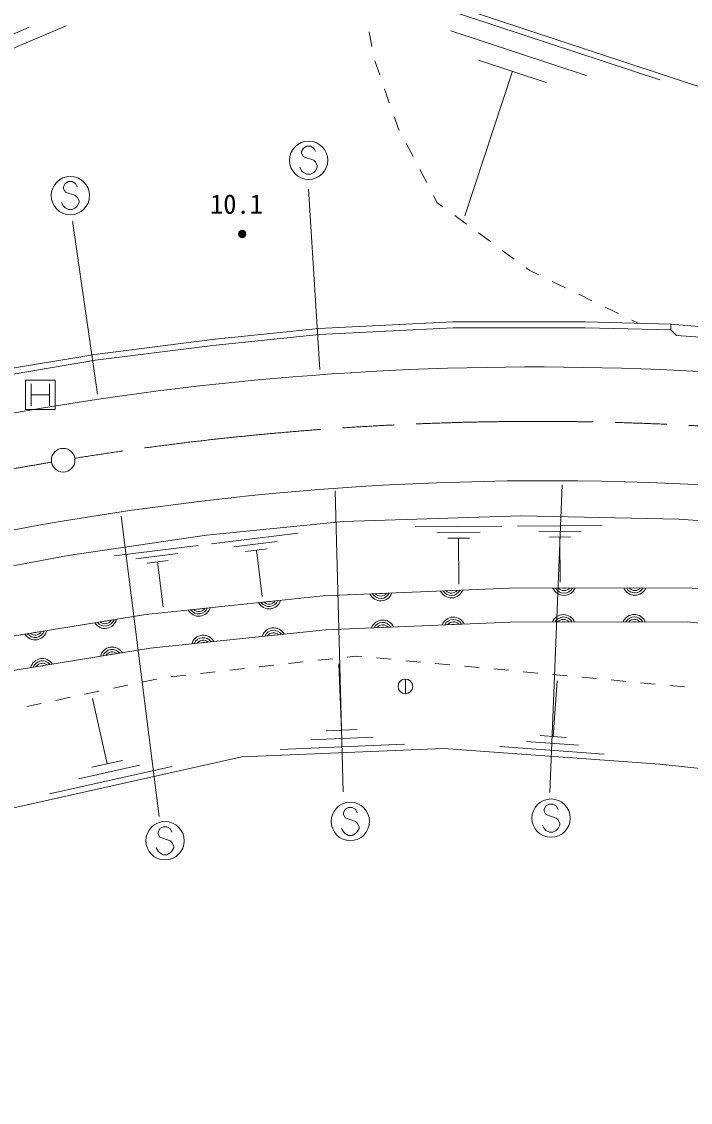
# Model space of a CAD drawing. Units: millimetres, scale not verified. Extents: x 40000 to 680000, y 20000 to 380000.
# Drawn here: x 167311 to 212676, y 269034 to 342292 of the extents above; entities that cross this region are included whole.
import ezdxf
from ezdxf.enums import TextEntityAlignment as Align

# ---------------------------------------------------------------- set-up
doc = ezdxf.new("R2010")
doc.units = ezdxf.units.MM
doc.header["$LTSCALE"] = 1000
doc.linetypes.add('CHAIN', pattern=[18.5, 12, -1.5, 3.5, -1.5])
for name, color, linetype, lineweight in [('M-BGD', 7, 'Continuous', 13), ('M-BMK', 2, 'CHAIN', 13), ('M-BMK-SRVR', 3, 'Continuous', 13), ('M-STR-STRC', 7, 'Continuous', 13), ('M-STR-STRD', 7, 'Continuous', 13)]:
    doc.layers.add(name, color=color, linetype=linetype, lineweight=lineweight)
doc.styles.add('ＭＳ ゴシック', font='')
doc.styles.get('ＭＳ ゴシック').set_extended_font_data('MS Gothic')

msp = doc.modelspace()

# ---------------------------------------------------------------- linework, layer by layer
at = {"layer": 'M-BGD'}
for p, q in [((192232, 344407), (210596, 338335)), ((167830, 341921), (157257, 337237)), ((190887, 341593), (191075, 340611)), ((196418, 341664), (205600, 338629)), ((191273, 339632), (191600, 338687)), ((198309, 339681), (202900, 338163)), ((200605, 338922), (197366, 329128)), ((191926, 337741), (192252, 336796)), ((192579, 335851), (192848, 335072)), ((192848, 335072), (192930, 334916)), ((193396, 334031), (193861, 333146)), ((194327, 332262), (194793, 331377)), ((195259, 330492), (195508, 330018)), ((195508, 330018), (195883, 329743)), ((196689, 329152), (197496, 328561)), ((198302, 327970), (199109, 327379)), ((199916, 326788), (200722, 326197)), ((201529, 325606), (201793, 325412)), ((201793, 325412), (202398, 325118)), ((203298, 324682), (204197, 324245)), ((205097, 323808), (205996, 323372)), ((206896, 322935), (207796, 322498)), ((208695, 322062), (209139, 321846)), ((194008, 308043), (199883, 308087)), ((195480, 307662), (198417, 307684)), ((200955, 308095), (206684, 308138)), ((202390, 307724), (205255, 307745)), ((180192, 306896), (186081, 307624)), ((181713, 306685), (184657, 307049)), ((196217, 307276), (197686, 307287)), ((196951, 307282), (196975, 304149)), ((203109, 307347), (204542, 307358)), ((203826, 307352), (203848, 304297)), ((173590, 306079), (179293, 306785)), ((175063, 305875), (177914, 306228)), ((182497, 306384), (183969, 306566)), ((183233, 306475), (183622, 303334)), ((175822, 305583), (177248, 305760)), ((176535, 305672), (176911, 302630)), ((188391, 299110), (187398, 298998)), ((189990, 299291), (189385, 299222)), ((190380, 299254), (189990, 299291)), ((192371, 299067), (191375, 299161)), ((194362, 298880), (193366, 298974)), ((180442, 298213), (179448, 298100)), ((182429, 298437), (181436, 298325)), ((184417, 298661), (183423, 298549)), ((186404, 298886), (185410, 298774)), ((189020, 294262), (188829, 298758)), ((196353, 298694), (195358, 298787)), ((198345, 298507), (197349, 298600)), ((200336, 298320), (199340, 298413)), ((202327, 298133), (201331, 298226)), ((176472, 297732), (175494, 297525)), ((178455, 297988), (177461, 297876)), ((193346, 297728), (193346, 296728)), ((204318, 297946), (203323, 298040)), ((203361, 293839), (203634, 297609)), ((206310, 297759), (205314, 297853)), ((208301, 297572), (207305, 297666)), ((210292, 297386), (209296, 297479)), ((172559, 296905), (171580, 296698)), ((174516, 297318), (173537, 297112)), ((212283, 297199), (211288, 297292)), ((168645, 296078), (167667, 295871)), ((170602, 296491), (169624, 296285)), ((173112, 291981), (172125, 296404)), ((191151, 293790), (186936, 293611)), ((190074, 294307), (187966, 294217)), ((204244, 293775), (202477, 293903)), ((193282, 293317), (184853, 292959)), ((206827, 292641), (199758, 293152)), ((205094, 293240), (201559, 293496)), ((177506, 291800), (169211, 289950)), ((175309, 291890), (171161, 290965)), ((174148, 292212), (172075, 291749))]:
    msp.add_line(p, q, dxfattribs=at)
for points in [[(190133, 345522), (212947, 337979), (239286, 330602), (251029, 327710), (271741, 323407), (284099, 321090), (294818, 319419), (310864, 317196), (318241, 316377), (331765, 314942), (347854, 313676), (363238, 313319), (379127, 313398), (401100, 314643), (413899, 315730), (430071, 317716)], [(75447, 280081), (88816, 287926), (99053, 307067), (128970, 323114), (129776, 324045), (154874, 335445), (170323, 342007)], [(140831, 312523), (147907, 314621), (156259, 316715), (165581, 318610), (172276, 319729), (180231, 320734), (187464, 321480), (196564, 321936), (205534, 321936), (211350, 321791)], [(350234, 304249), (251778, 316557), (221215, 320350), (211722, 321011), (211340, 321391), (211350, 321791)], [(211350, 321791), (227952, 320430), (265087, 316521), (294729, 313077), (315111, 310309), (333352, 307935), (350244, 304856)], [(140944, 312140), (148012, 314235), (156347, 316324), (165654, 318217), (172334, 319334), (180276, 320337), (187494, 321081), (196574, 321536), (205529, 321536), (211340, 321391)], [(112961, 286987), (124720, 292625), (133738, 296241), (141735, 299048), (151603, 301998), (160564, 304252), (170461, 306095), (179848, 307471), (189149, 308407), (201173, 308789), (211892, 308577), (224001, 307712), (291034, 299314), (303492, 297698), (512224, 271573)], [(89888, 268454), (111339, 280352), (123150, 286615), (133743, 291008), (146647, 295316), (154802, 297712), (165562, 300444), (175735, 302105), (187756, 303366), (200408, 303891), (212598, 303912), (222014, 302861), (302723, 291433), (366793, 282291), (446773, 270653), (528549, 259052), (531702, 259325), (532482, 263615)], [(533441, 256035), (446446, 268376), (366465, 280014), (302400, 289156), (221725, 300579), (212472, 301612), (200458, 301591), (187924, 301071), (176040, 299824), (166032, 298190), (155409, 295493), (147336, 293121), (134549, 288852), (124132, 284532), (112436, 278330), (91003, 266443)], [(108258, 270689), (110175, 269062), (112519, 268482), (121820, 272101), (143060, 281332), (164640, 288520), (182250, 292448), (195919, 293029), (210608, 291966), (223025, 290626), (238126, 288294), (257352, 285826), (270440, 283161), (300102, 278510), (321795, 275887), (351784, 274341), (358278, 273321), (366161, 271165), (413377, 264714), (470258, 257235)]]:
    msp.add_lwpolyline(points, dxfattribs=at)
for centre, radius in [((182270, 327896), 250), ((182270, 327896), 204), ((182270, 327896), 159), ((182270, 327896), 114), ((182270, 327896), 68.2), ((182270, 327896), 22.7), ((193346, 297228), 500)]:
    msp.add_circle(centre, radius, dxfattribs=at)
for centre, radius, start, end in [((191671, 303841), 812, 204.99789, 339.75816), ((191671, 303841), 650, 211.11368, 333.64237), ((191671, 303841), 488, 222.24637, 322.50968), ((191671, 303841), 325, 256.43566, 288.3204), ((196467, 304040), 812, 204.99789, 339.75816), ((196467, 304040), 650, 211.11368, 333.64237), ((196467, 304040), 488, 222.24637, 322.50968), ((196467, 304040), 325, 256.43566, 288.3204), ((204103, 304210), 812, 202.71865, 337.47892), ((204103, 304210), 650, 208.83444, 331.36313), ((204103, 304210), 488, 219.96713, 320.23044), ((204103, 304210), 325, 254.15642, 286.04115), ((208903, 304218), 812, 202.71865, 337.47892), ((208903, 304218), 650, 208.83444, 331.36313), ((208903, 304218), 488, 219.96713, 320.23044), ((208903, 304218), 325, 254.15642, 286.04115), ((179326, 302796), 812, 208.60801, 343.36828), ((184100, 303296), 812, 208.60801, 343.36828), ((184100, 303296), 650, 214.7238, 337.25249), ((184100, 303296), 488, 225.85649, 326.11981), ((184100, 303296), 325, 260.04578, 291.93052), ((179326, 302796), 650, 214.7238, 337.25249), ((179326, 302796), 488, 225.85649, 326.11981), ((179326, 302796), 325, 260.04578, 291.93052), ((196602, 301118), 812, 24.99789, 159.75816), ((204066, 301285), 812, 22.71865, 157.47892), ((204066, 301285), 650, 28.83444, 151.36313), ((208866, 301293), 812, 22.71865, 157.47892), ((208866, 301293), 650, 28.83444, 151.36313), ((172967, 301969), 812, 211.89011, 346.65038), ((172967, 301969), 650, 218.0059, 340.53459), ((172967, 301969), 488, 229.13859, 329.40191), ((172967, 301969), 325, 263.32788, 295.21262), ((184402, 300387), 812, 28.60801, 163.36828), ((191806, 300919), 812, 24.99789, 159.75816), ((191806, 300919), 650, 31.11368, 153.64237), ((191806, 300919), 488, 42.24637, 142.50968), ((191806, 300919), 325, 76.43566, 108.3204), ((196602, 301118), 650, 31.11368, 153.64237), ((196602, 301118), 488, 42.24637, 142.50968), ((196602, 301118), 325, 76.43566, 108.3204), ((204066, 301285), 488, 39.96713, 140.23044), ((204066, 301285), 325, 74.15642, 106.04115), ((208866, 301293), 488, 39.96713, 140.23044), ((208866, 301293), 325, 74.15642, 106.04115), ((168229, 301196), 812, 211.89011, 346.65038), ((168229, 301196), 650, 218.0059, 340.53459), ((168229, 301196), 488, 229.13859, 329.40191), ((168229, 301196), 325, 263.32788, 295.21262), ((179628, 299886), 812, 28.60801, 163.36828), ((179628, 299886), 650, 34.7238, 157.25249), ((179628, 299886), 488, 45.85649, 146.11981), ((184402, 300387), 650, 34.7238, 157.25249), ((184402, 300387), 488, 45.85649, 146.11981), ((184402, 300387), 325, 80.04578, 111.93052), ((173455, 299085), 812, 31.89011, 166.65038), ((173455, 299085), 650, 38.0059, 160.53459), ((179628, 299886), 325, 80.04578, 111.93052), ((168717, 298312), 812, 31.89011, 166.65038), ((168717, 298312), 650, 38.0059, 160.53459), ((173455, 299085), 488, 49.13859, 149.40191), ((173455, 299085), 325, 83.32788, 115.21262), ((168717, 298312), 488, 49.13859, 149.40191), ((168717, 298312), 325, 83.32788, 115.21262)]:
    msp.add_arc(centre, radius, start, end, dxfattribs=at)
at = {"layer": 'M-BMK'}
for start, end in [(83.52723, 99.12655), (99.59053, 118.5157)]:
    msp.add_arc((202256, 117615), 197578, start, end, dxfattribs=at)
at = {"layer": 'M-BMK-SRVR'}
msp.add_circle((170128, 312563), 800, dxfattribs=at)
at = {"layer": 'M-STR-STRC'}
for p, q in [((186424, 333722), (186305, 333485)), ((186305, 333485), (186305, 333367)), ((186305, 333367), (186424, 333131)), ((186660, 333840), (186424, 333722)), ((186896, 333840), (186660, 333840)), ((187133, 333722), (186896, 333840)), ((187251, 333485), (187133, 333722)), ((186424, 333131), (187133, 332895)), ((187133, 332895), (187251, 332776)), ((187251, 332776), (187369, 332540)), ((186305, 332185), (186187, 332422)), ((186424, 332067), (186305, 332185)), ((186660, 331949), (186424, 332067)), ((186896, 331949), (186660, 331949)), ((187133, 332067), (186896, 331949)), ((187251, 332185), (187133, 332067)), ((187369, 332422), (187251, 332185)), ((187369, 332540), (187369, 332422)), ((170262, 331327), (170144, 331091)), ((170498, 331446), (170262, 331327)), ((170735, 331446), (170498, 331446)), ((170971, 331327), (170735, 331446)), ((171089, 331091), (170971, 331327)), ((170144, 331091), (170144, 330973)), ((170144, 330973), (170262, 330737)), ((170262, 330737), (170971, 330500)), ((170971, 330500), (171089, 330382)), ((186781, 330927), (187529, 318706)), ((170144, 329791), (170026, 330027)), ((170262, 329673), (170144, 329791)), ((170498, 329555), (170262, 329673)), ((170971, 329673), (170735, 329555)), ((171089, 329791), (170971, 329673)), ((171089, 330382), (171207, 330146)), ((171207, 330027), (171089, 329791)), ((171207, 330146), (171207, 330027)), ((170735, 329555), (170498, 329555)), ((170769, 328770), (172465, 317048)), ((167578, 315991), (167578, 317991)), ((167578, 317991), (169578, 317991)), ((169578, 317991), (169578, 315991)), ((167953, 317741), (167953, 316241)), ((169203, 317741), (169203, 316241)), ((167953, 316991), (169203, 316991)), ((169578, 315991), (167578, 315991)), ((203986, 310891), (203138, 290041)), ((188573, 310492), (189121, 290091)), ((174057, 308771), (176651, 288420)), ((189254, 288903), (189136, 288667)), ((189136, 288667), (189136, 288549)), ((189491, 289021), (189254, 288903)), ((189727, 289021), (189491, 289021)), ((189964, 288903), (189727, 289021)), ((190082, 288667), (189964, 288903)), ((202872, 289128), (202754, 288891)), ((202754, 288891), (202754, 288773)), ((202754, 288773), (202872, 288537)), ((203108, 289246), (202872, 289128)), ((203345, 289246), (203108, 289246)), ((203581, 289128), (203345, 289246)), ((203699, 288891), (203581, 289128)), ((189136, 288549), (189254, 288312)), ((189254, 288312), (189964, 288076)), ((189964, 288076), (190082, 287958)), ((190082, 287958), (190200, 287721)), ((202872, 288537), (203581, 288300)), ((203581, 288300), (203699, 288182)), ((203699, 288182), (203818, 287946)), ((203818, 287946), (203818, 287828)), ((176684, 287594), (176566, 287357)), ((176566, 287357), (176566, 287239)), ((176566, 287239), (176684, 287003)), ((176921, 287712), (176684, 287594)), ((177157, 287712), (176921, 287712)), ((177393, 287594), (177157, 287712)), ((177512, 287357), (177393, 287594)), ((189136, 287367), (189018, 287603)), ((189254, 287249), (189136, 287367)), ((189491, 287131), (189254, 287249)), ((189964, 287249), (189727, 287131)), ((190082, 287367), (189964, 287249)), ((190200, 287603), (190082, 287367)), ((190200, 287721), (190200, 287603)), ((202754, 287591), (202636, 287828)), ((202872, 287473), (202754, 287591)), ((203108, 287355), (202872, 287473)), ((203345, 287355), (203108, 287355)), ((203581, 287473), (203345, 287355)), ((203699, 287591), (203581, 287473)), ((203818, 287828), (203699, 287591)), ((176684, 287003), (177393, 286767)), ((177393, 286767), (177512, 286648)), ((177512, 286648), (177630, 286412)), ((189727, 287131), (189491, 287131)), ((176566, 286057), (176448, 286294)), ((176684, 285939), (176566, 286057)), ((176921, 285821), (176684, 285939)), ((177157, 285821), (176921, 285821)), ((177393, 285939), (177157, 285821)), ((177512, 286057), (177393, 285939)), ((177630, 286294), (177512, 286057)), ((177630, 286412), (177630, 286294))]:
    msp.add_line(p, q, dxfattribs=at)
for centre in [(186778, 332895), (170617, 330500), (189609, 288076), (203227, 288300), (177039, 286767)]:
    msp.add_circle(centre, 1300, dxfattribs=at)
at = {"layer": 'M-STR-STRD'}
for centre, radius, start, end in [((202139, 117320), 201563, 83.46473, 107.37641), ((202918, 112910), 198261, 83.82131, 113.41292)]:
    msp.add_arc(centre, radius, start, end, dxfattribs=at)

# ---------------------------------------------------------------- texts
at = {"layer": 'M-BGD', "style": 'ＭＳ ゴシック'}
msp.add_text('10.1', height=1320, dxfattribs=at).set_placement((180091, 328868), align=Align.BOTTOM_LEFT)

doc.saveas('drawing.dxf')
